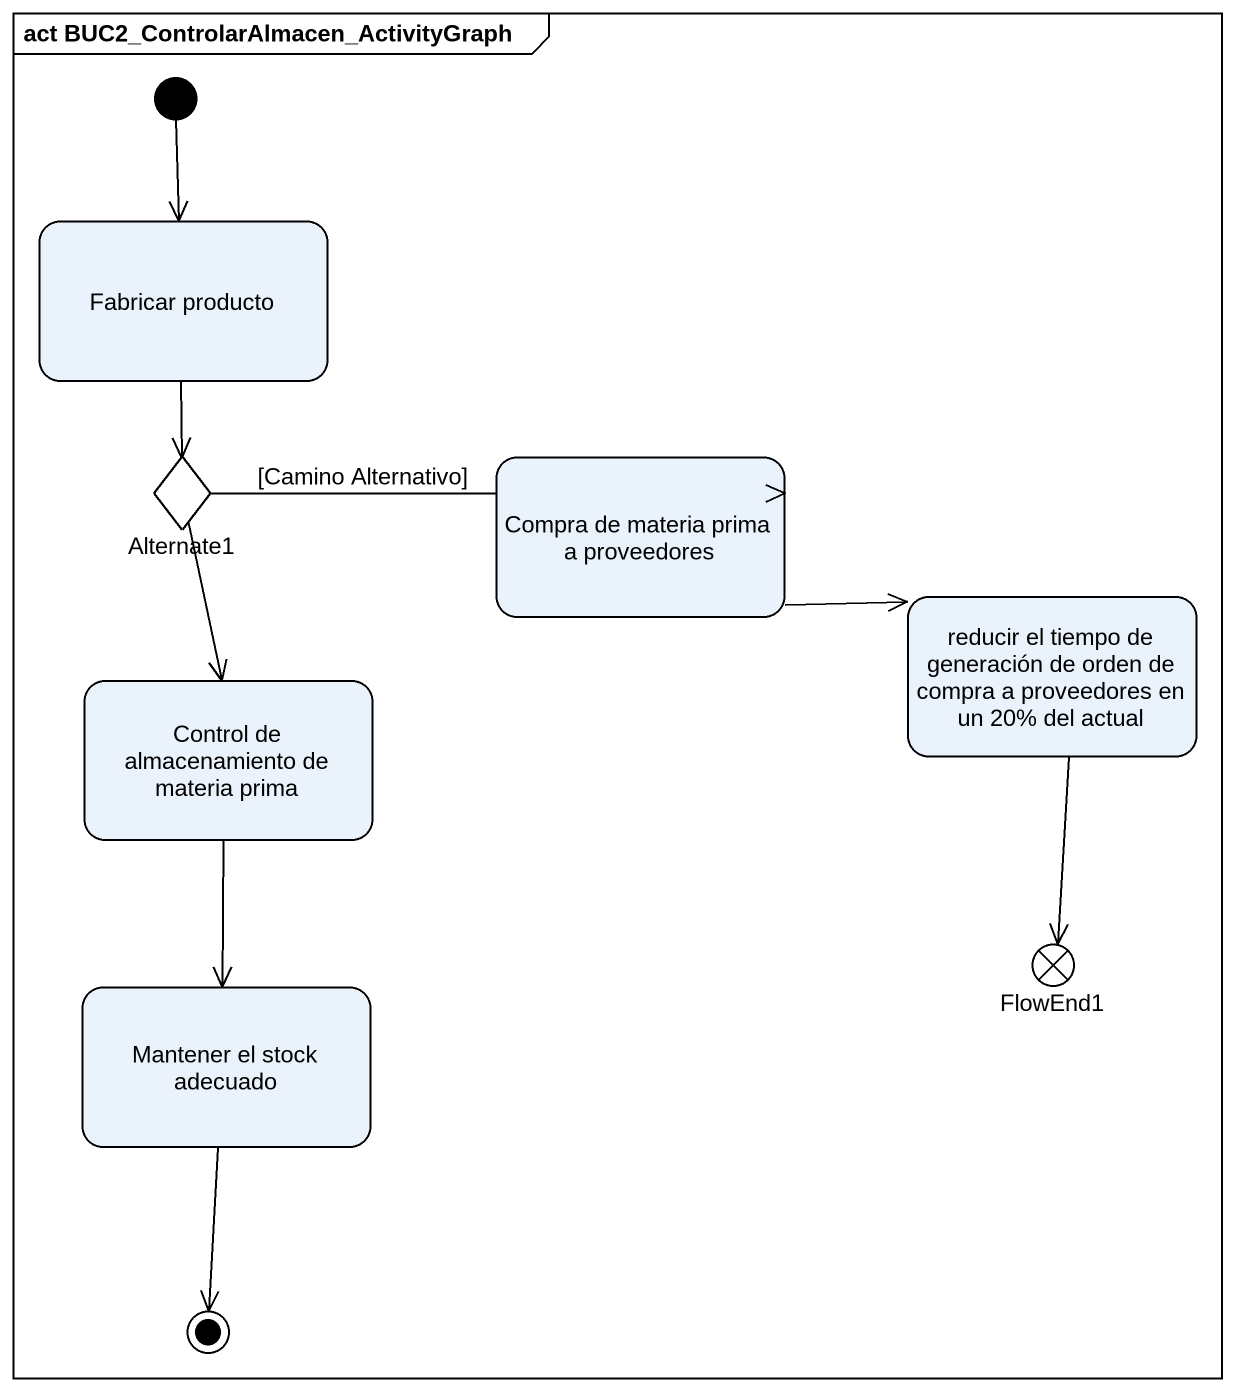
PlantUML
@startuml
mainframe act BUC2_ControlarAlmacen_ActivityGraph
hide empty description
state "Fabricar producto" as Fabricar_producto
state Alternate1 <<choice>>
state "Compra de materia prima a proveedores" as Compra_de_materia_prima_a
state "reducir el tiempo de generación de orden de compra a proveedores en un 20% del actual" as reducir_el_tiempo_de
state "Control de almacenamiento de materia prima" as Control_de_almacenamiento
state "Mantener el stock adecuado" as Mantener_el_stock_adecuado
state FlowEnd1 <<end>>
[*] --> Fabricar_producto
Fabricar_producto --> Alternate1
Alternate1 -right-> Compra_de_materia_prima_a : [Camino Alternativo]
Alternate1 --> Control_de_almacenamiento
Compra_de_materia_prima_a -right-> reducir_el_tiempo_de
reducir_el_tiempo_de --> FlowEnd1
Control_de_almacenamiento --> Mantener_el_stock_adecuado
Mantener_el_stock_adecuado --> [*]
@enduml
